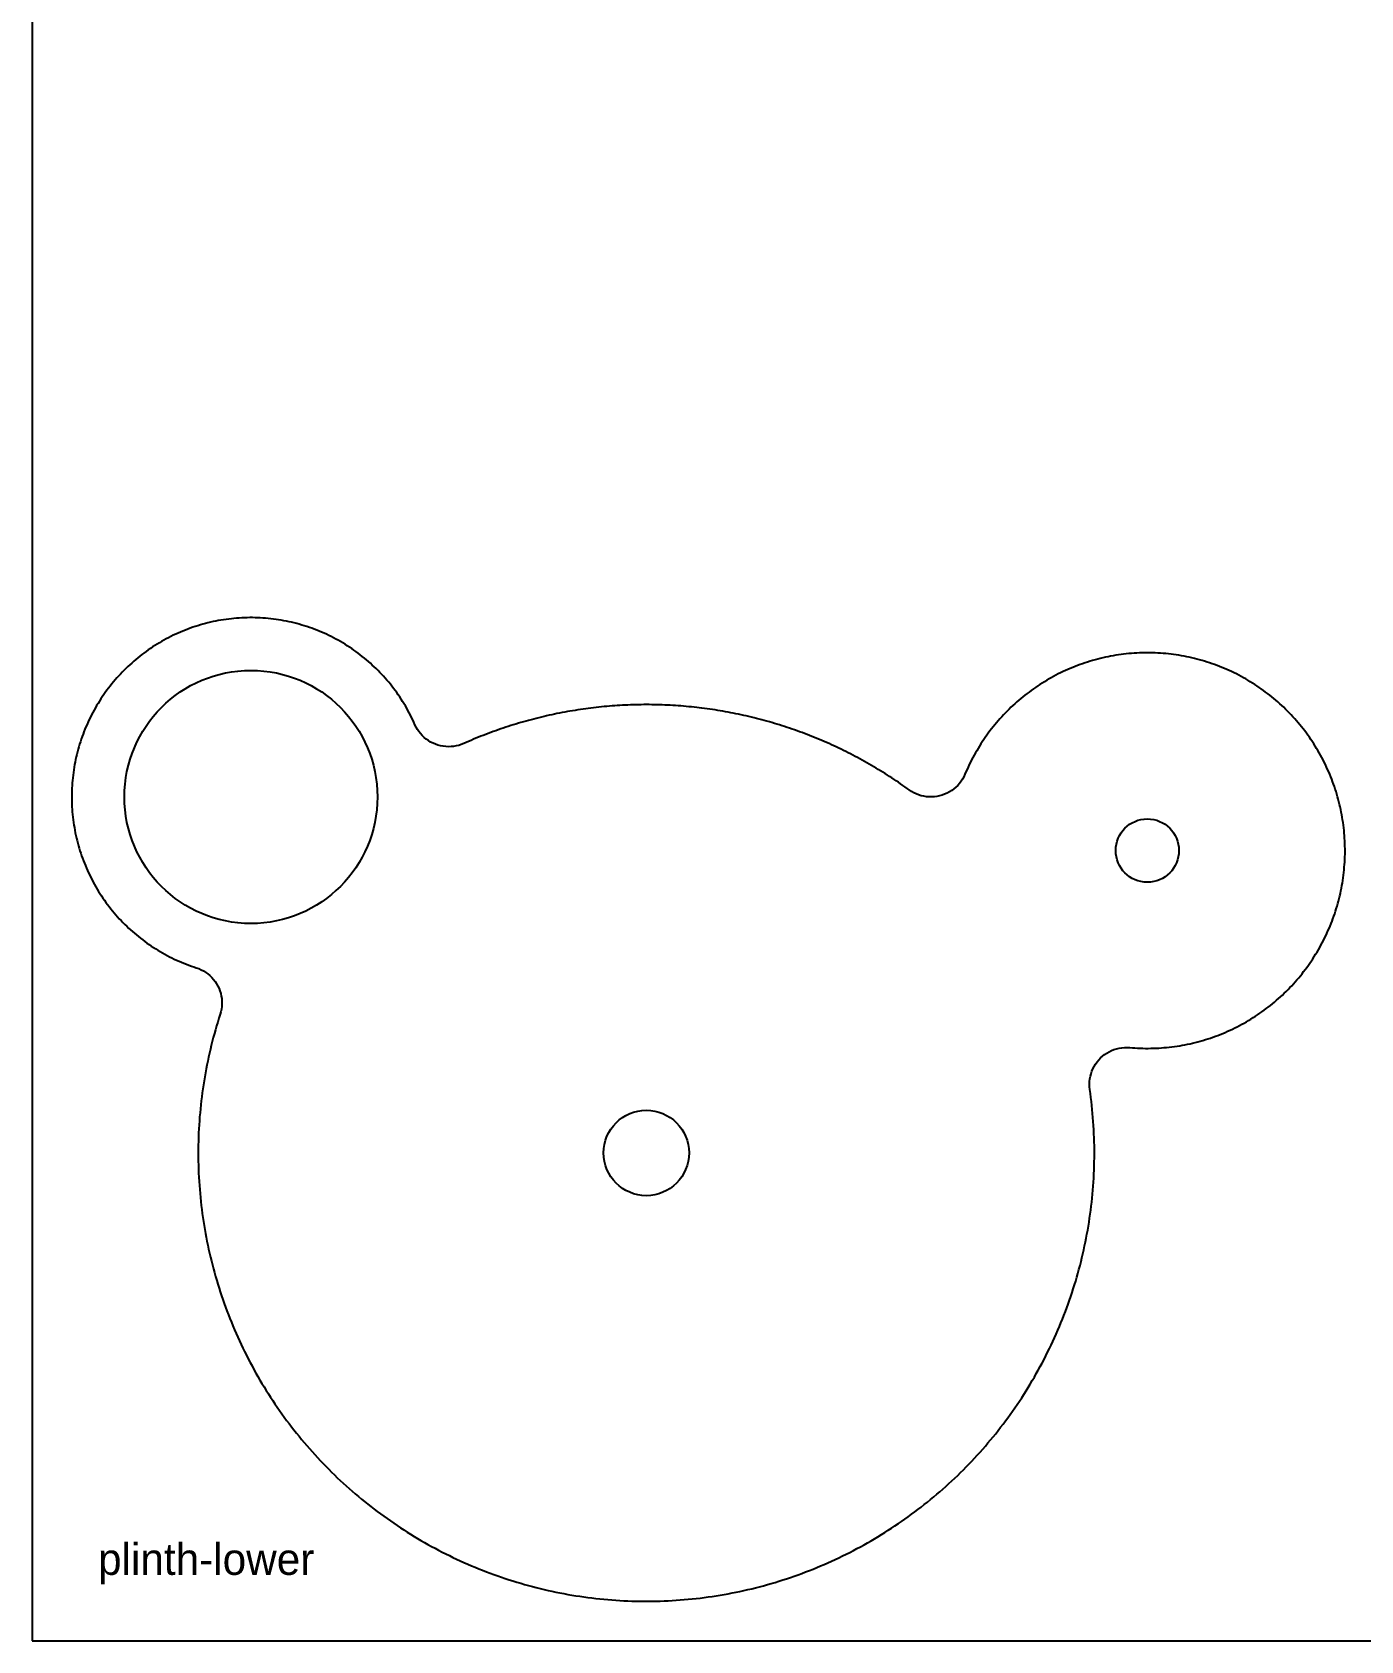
# Model space of a CAD drawing. Header units: millimetres. Extents: x 0 to 2440, y 0 to 1220.
# Drawn here: x 0 to 504, y 0 to 610 of the extents above; entities that cross this region are included whole.
import ezdxf

# ---------------------------------------------------------------- set-up
doc = ezdxf.new("R2010")
doc.units = ezdxf.units.MM
doc.layers.add('CUT_INSIDE', color=5, linetype='Continuous')
doc.layers.add('CUT_OUTSIDE', color=1, linetype='Continuous')

msp = doc.modelspace()

# ---------------------------------------------------------------- linework, layer by layer
at = {"layer": 'CUT_INSIDE'}
for centre, radius in [((83, 320), 48), ((423.09, 299.67), 12), ((233, 185), 16.2)]:
    msp.add_circle(centre, radius, dxfattribs=at)
at = {"layer": 'CUT_OUTSIDE'}
msp.add_lwpolyline([(416.4, 224.97), (417.4, 224.89), (418.4, 224.82), (419.4, 224.76), (420.4, 224.72), (421.4, 224.69), (422.4, 224.67), (423.4, 224.67), (424.4, 224.68), (425.4, 224.7), (426.4, 224.74), (427.4, 224.79), (428.4, 224.86), (429.4, 224.94), (430.4, 225.03), (431.39, 225.13), (432.39, 225.25), (433.38, 225.38), (434.37, 225.52), (435.36, 225.68), (436.35, 225.85), (437.33, 226.03), (438.31, 226.23), (439.29, 226.44), (440.27, 226.66), (441.24, 226.9), (442.21, 227.15), (443.18, 227.41), (444.14, 227.68), (445.1, 227.97), (446.05, 228.27), (447.01, 228.58), (447.95, 228.91), (448.9, 229.25), (449.83, 229.6), (450.77, 229.96), (451.69, 230.34), (452.62, 230.73), (453.54, 231.13), (454.45, 231.54), (455.35, 231.96), (456.26, 232.4), (457.15, 232.85), (458.04, 233.31), (458.92, 233.78), (459.8, 234.27), (460.67, 234.76), (461.53, 235.27), (462.39, 235.79), (463.24, 236.32), (464.08, 236.86), (464.92, 237.41), (465.74, 237.98), (466.56, 238.55), (467.37, 239.14), (468.18, 239.74), (468.97, 240.34), (469.76, 240.96), (470.54, 241.59), (471.31, 242.23), (472.08, 242.88), (472.83, 243.54), (473.57, 244.2), (474.31, 244.88), (475.04, 245.57), (475.76, 246.27), (476.46, 246.98), (477.16, 247.7), (477.85, 248.42), (478.53, 249.16), (479.2, 249.9), (479.86, 250.66), (480.51, 251.42), (481.15, 252.19), (481.78, 252.97), (482.39, 253.76), (483, 254.55), (483.6, 255.36), (484.19, 256.17), (484.76, 256.99), (485.33, 257.81), (485.88, 258.65), (486.42, 259.49), (486.95, 260.34), (487.47, 261.2), (487.98, 262.06), (488.48, 262.93), (488.96, 263.81), (489.43, 264.69), (489.89, 265.58), (490.34, 266.47), (490.78, 267.37), (491.21, 268.28), (491.62, 269.19), (492.02, 270.11), (492.41, 271.03), (492.78, 271.96), (493.15, 272.89), (493.5, 273.83), (493.84, 274.77), (494.16, 275.72), (494.48, 276.67), (494.78, 277.63), (495.07, 278.58), (495.34, 279.55), (495.6, 280.51), (495.85, 281.48), (496.09, 282.46), (496.31, 283.43), (496.52, 284.41), (496.72, 285.39), (496.9, 286.38), (497.07, 287.36), (497.23, 288.35), (497.38, 289.34), (497.51, 290.34), (497.63, 291.33), (497.73, 292.33), (497.82, 293.32), (497.9, 294.32), (497.96, 295.32), (498.02, 296.32), (498.05, 297.32), (498.08, 298.32), (498.09, 299.32), (498.09, 300.33), (498.07, 301.33), (498.04, 302.33), (498, 303.33), (497.95, 304.33), (497.88, 305.33), (497.79, 306.32), (497.7, 307.32), (497.59, 308.32), (497.47, 309.31), (497.33, 310.3), (497.18, 311.29), (497.02, 312.28), (496.85, 313.27), (496.66, 314.25), (496.46, 315.23), (496.24, 316.21), (496.02, 317.19), (495.78, 318.16), (495.52, 319.13), (495.26, 320.09), (494.98, 321.05), (494.69, 322.01), (494.38, 322.96), (494.06, 323.91), (493.73, 324.86), (493.39, 325.8), (493.04, 326.74), (492.67, 327.67), (492.29, 328.59), (491.9, 329.52), (491.49, 330.43), (491.07, 331.34), (490.65, 332.25), (490.2, 333.15), (489.75, 334.04), (489.29, 334.93), (488.81, 335.81), (488.32, 336.68), (487.82, 337.55), (487.31, 338.41), (486.79, 339.26), (486.25, 340.11), (485.71, 340.95), (485.15, 341.78), (484.58, 342.61), (484, 343.42), (483.42, 344.23), (482.81, 345.03), (482.2, 345.83), (481.58, 346.61), (480.95, 347.39), (480.31, 348.16), (479.66, 348.92), (478.99, 349.67), (478.32, 350.41), (477.64, 351.14), (476.95, 351.87), (476.24, 352.58), (475.53, 353.29), (474.81, 353.98), (474.08, 354.67), (473.34, 355.34), (472.6, 356.01), (471.84, 356.66), (471.07, 357.31), (470.3, 357.95), (469.52, 358.57), (468.73, 359.19), (467.93, 359.79), (467.12, 360.38), (466.31, 360.97), (465.49, 361.54), (464.66, 362.1), (463.82, 362.65), (462.97, 363.19), (462.12, 363.71), (461.26, 364.23), (460.4, 364.73), (459.53, 365.22), (458.65, 365.7), (457.76, 366.17), (456.87, 366.63), (455.98, 367.08), (455.07, 367.51), (454.16, 367.93), (453.25, 368.34), (452.33, 368.73), (451.41, 369.12), (450.48, 369.49), (449.54, 369.85), (448.6, 370.2), (447.66, 370.53), (446.71, 370.85), (445.76, 371.16), (444.8, 371.46), (443.84, 371.74), (442.88, 372.01), (441.91, 372.27), (440.94, 372.51), (439.96, 372.75), (438.99, 372.97), (438.01, 373.17), (437.02, 373.36), (436.04, 373.54), (435.05, 373.71), (434.06, 373.86), (433.07, 374), (432.08, 374.13), (431.08, 374.24), (430.09, 374.34), (429.09, 374.43), (428.09, 374.5), (427.09, 374.56), (426.09, 374.61), (425.09, 374.64), (424.09, 374.66), (423.09, 374.67), (422.09, 374.66), (421.09, 374.64), (420.08, 374.61), (419.08, 374.56), (418.08, 374.5), (417.09, 374.43), (416.09, 374.34), (415.09, 374.24), (414.1, 374.13), (413.1, 374), (412.11, 373.86), (411.12, 373.71), (410.14, 373.54), (409.15, 373.36), (408.17, 373.17), (407.19, 372.96), (406.21, 372.75), (405.24, 372.51), (404.27, 372.27), (403.3, 372.01), (402.33, 371.74), (401.37, 371.46), (400.42, 371.16), (399.46, 370.85), (398.52, 370.53), (397.57, 370.19), (396.63, 369.85), (395.7, 369.49), (394.77, 369.12), (393.84, 368.73), (392.93, 368.34), (392.01, 367.93), (391.1, 367.51), (390.2, 367.07), (389.3, 366.63), (388.41, 366.17), (387.53, 365.7), (386.65, 365.22), (385.78, 364.73), (384.91, 364.22), (384.05, 363.71), (383.2, 363.18), (382.36, 362.64), (381.52, 362.09), (380.69, 361.53), (379.87, 360.96), (379.05, 360.38), (378.25, 359.79), (377.45, 359.18), (376.66, 358.57), (375.88, 357.94), (375.1, 357.31), (374.34, 356.66), (373.58, 356.01), (372.83, 355.34), (372.09, 354.66), (371.36, 353.98), (370.64, 353.28), (369.93, 352.58), (369.23, 351.86), (368.54, 351.14), (367.86, 350.41), (367.18, 349.66), (366.52, 348.91), (365.87, 348.15), (365.23, 347.39), (364.6, 346.61), (363.97, 345.82), (363.36, 345.03), (362.76, 344.23), (362.17, 343.42), (361.59, 342.6), (361.03, 341.78), (360.47, 340.94), (359.92, 340.11), (359.39, 339.26), (358.87, 338.4), (358.36, 337.54), (357.86, 336.68), (357.37, 335.8), (356.89, 334.92), (356.43, 334.03), (355.97, 333.14), (355.53, 332.24), (355.1, 331.34), (354.69, 330.43), (354.28, 329.51), (353.89, 328.59), (353.47, 327.67), (352.98, 326.79), (352.43, 325.94), (351.82, 325.14), (351.16, 324.38), (350.44, 323.67), (349.67, 323.02), (348.86, 322.42), (348, 321.88), (347.11, 321.41), (346.19, 321), (345.24, 320.65), (344.27, 320.38), (343.28, 320.18), (342.28, 320.05), (341.28, 319.99), (340.27, 320.01), (339.26, 320.09), (338.27, 320.25), (337.28, 320.48), (336.32, 320.78), (335.38, 321.15), (334.47, 321.59), (333.6, 322.09), (332.76, 322.65), (331.94, 323.24), (331.12, 323.82), (330.3, 324.4), (329.47, 324.97), (328.64, 325.54), (327.81, 326.1), (326.98, 326.66), (326.14, 327.21), (325.29, 327.76), (324.45, 328.31), (323.6, 328.84), (322.75, 329.38), (321.89, 329.91), (321.03, 330.43), (320.17, 330.95), (319.31, 331.46), (318.44, 331.97), (317.57, 332.47), (316.7, 332.97), (315.82, 333.46), (314.94, 333.95), (314.06, 334.43), (313.17, 334.91), (312.28, 335.38), (311.39, 335.84), (310.5, 336.3), (309.6, 336.76), (308.71, 337.21), (307.8, 337.66), (306.9, 338.1), (305.99, 338.53), (305.08, 338.96), (304.17, 339.38), (303.26, 339.8), (302.34, 340.21), (301.42, 340.62), (300.5, 341.02), (299.58, 341.42), (298.65, 341.81), (297.72, 342.2), (296.79, 342.58), (295.86, 342.95), (294.92, 343.32), (293.99, 343.68), (293.05, 344.04), (292.11, 344.39), (291.16, 344.74), (290.22, 345.08), (289.27, 345.42), (288.32, 345.75), (287.37, 346.07), (286.42, 346.39), (285.46, 346.7), (284.5, 347.01), (283.54, 347.31), (282.58, 347.61), (281.62, 347.9), (280.66, 348.18), (279.69, 348.46), (278.72, 348.73), (277.75, 349), (276.78, 349.26), (275.81, 349.52), (274.84, 349.77), (273.86, 350.01), (272.89, 350.25), (271.91, 350.49), (270.93, 350.71), (269.95, 350.93), (268.97, 351.15), (267.98, 351.36), (267, 351.56), (266.01, 351.76), (265.03, 351.95), (264.04, 352.14), (263.05, 352.32), (262.06, 352.5), (261.07, 352.67), (260.08, 352.83), (259.08, 352.99), (258.09, 353.14), (257.1, 353.28), (256.1, 353.42), (255.1, 353.56), (254.11, 353.68), (253.11, 353.81), (252.11, 353.92), (251.11, 354.03), (250.11, 354.14), (249.11, 354.23), (248.11, 354.33), (247.11, 354.41), (246.11, 354.49), (245.1, 354.57), (244.1, 354.64), (243.1, 354.7), (242.09, 354.76), (241.09, 354.81), (240.09, 354.85), (239.08, 354.89), (238.08, 354.92), (237.07, 354.95), (236.07, 354.97), (235.06, 354.99), (234.06, 355), (233.05, 355), (232.05, 355), (231.04, 354.99), (230.03, 354.97), (229.03, 354.95), (228.03, 354.93), (227.02, 354.89), (226.02, 354.86), (225.01, 354.81), (224.01, 354.76), (223, 354.7), (222, 354.64), (221, 354.57), (219.99, 354.5), (218.99, 354.42), (217.99, 354.34), (216.99, 354.24), (215.99, 354.15), (214.99, 354.04), (213.99, 353.93), (212.99, 353.82), (211.99, 353.7), (211, 353.57), (210, 353.44), (209, 353.3), (208.01, 353.15), (207.02, 353), (206.02, 352.84), (205.03, 352.68), (204.04, 352.51), (203.05, 352.34), (202.06, 352.16), (201.07, 351.97), (200.09, 351.78), (199.1, 351.58), (198.12, 351.38), (197.13, 351.17), (196.15, 350.96), (195.17, 350.74), (194.19, 350.51), (193.21, 350.28), (192.24, 350.04), (191.26, 349.8), (190.29, 349.55), (189.31, 349.29), (188.34, 349.03), (187.37, 348.76), (186.41, 348.49), (185.44, 348.21), (184.48, 347.93), (183.51, 347.64), (182.55, 347.34), (181.59, 347.04), (180.64, 346.73), (179.68, 346.42), (178.73, 346.1), (177.78, 345.78), (176.83, 345.45), (175.88, 345.11), (174.93, 344.77), (173.99, 344.43), (173.05, 344.08), (172.11, 343.72), (171.17, 343.36), (170.23, 342.99), (169.3, 342.61), (168.37, 342.23), (167.44, 341.85), (166.52, 341.46), (165.59, 341.06), (164.67, 340.66), (163.75, 340.26), (162.82, 339.88), (161.87, 339.57), (160.89, 339.33), (159.9, 339.16), (158.91, 339.07), (157.91, 339.04), (156.9, 339.09), (155.91, 339.21), (154.92, 339.39), (153.96, 339.65), (153.01, 339.98), (152.09, 340.37), (151.19, 340.83), (150.34, 341.35), (149.52, 341.94), (148.75, 342.57), (148.02, 343.27), (147.35, 344.01), (146.73, 344.8), (146.17, 345.63), (145.67, 346.5), (145.23, 347.4), (144.82, 348.31), (144.4, 349.22), (143.96, 350.12), (143.51, 351.01), (143.05, 351.9), (142.58, 352.78), (142.09, 353.65), (141.59, 354.52), (141.07, 355.38), (140.54, 356.23), (140, 357.07), (139.45, 357.91), (138.89, 358.73), (138.31, 359.55), (137.72, 360.36), (137.12, 361.16), (136.51, 361.95), (135.89, 362.74), (135.26, 363.51), (134.61, 364.28), (133.95, 365.03), (133.28, 365.77), (132.6, 366.51), (131.92, 367.23), (131.21, 367.95), (130.5, 368.65), (129.78, 369.35), (129.05, 370.03), (128.31, 370.7), (127.56, 371.36), (126.8, 372.01), (126.03, 372.65), (125.25, 373.28), (124.46, 373.9), (123.66, 374.5), (122.86, 375.09), (122.04, 375.67), (121.22, 376.24), (120.39, 376.8), (119.55, 377.34), (118.7, 377.87), (117.84, 378.39), (116.98, 378.9), (116.11, 379.39), (115.23, 379.87), (114.35, 380.34), (113.46, 380.8), (112.56, 381.24), (111.65, 381.67), (110.74, 382.08), (109.83, 382.48), (108.9, 382.87), (107.98, 383.25), (107.04, 383.61), (106.1, 383.95), (105.16, 384.29), (104.21, 384.61), (103.26, 384.91), (102.3, 385.2), (101.34, 385.48), (100.37, 385.74), (99.4, 385.99), (98.43, 386.22), (97.46, 386.44), (96.48, 386.65), (95.49, 386.84), (94.51, 387.02), (93.52, 387.18), (92.53, 387.33), (91.54, 387.46), (90.55, 387.58), (89.55, 387.68), (88.55, 387.77), (87.56, 387.85), (86.56, 387.91), (85.56, 387.95), (84.56, 387.98), (83.56, 388), (82.56, 388), (81.56, 387.98), (80.56, 387.95), (79.56, 387.91), (78.56, 387.85), (77.56, 387.78), (76.56, 387.69), (75.57, 387.59), (74.57, 387.47), (73.58, 387.34), (72.59, 387.2), (71.6, 387.04), (70.62, 386.86), (69.63, 386.67), (68.65, 386.47), (67.68, 386.25), (66.7, 386.02), (65.74, 385.77), (64.77, 385.51), (63.81, 385.23), (62.85, 384.94), (61.9, 384.64), (60.95, 384.32), (60, 383.99), (59.06, 383.65), (58.13, 383.29), (57.2, 382.91), (56.28, 382.53), (55.36, 382.13), (54.45, 381.71), (53.54, 381.29), (52.65, 380.85), (51.75, 380.39), (50.87, 379.93), (49.99, 379.45), (49.12, 378.96), (48.25, 378.45), (47.4, 377.93), (46.55, 377.4), (45.71, 376.86), (44.88, 376.31), (44.05, 375.74), (43.23, 375.16), (42.43, 374.57), (41.63, 373.97), (40.84, 373.35), (40.06, 372.73), (39.29, 372.09), (38.53, 371.44), (37.77, 370.78), (37.03, 370.11), (36.3, 369.43), (35.58, 368.73), (34.86, 368.03), (34.16, 367.32), (33.47, 366.59), (32.79, 365.86), (32.12, 365.12), (31.46, 364.36), (30.82, 363.6), (30.18, 362.83), (29.56, 362.04), (28.94, 361.25), (28.34, 360.45), (27.75, 359.64), (27.17, 358.83), (26.61, 358), (26.06, 357.17), (25.52, 356.33), (24.99, 355.48), (24.47, 354.62), (23.97, 353.75), (23.48, 352.88), (23, 352), (22.54, 351.11), (22.08, 350.22), (21.65, 349.32), (21.22, 348.42), (20.81, 347.5), (20.41, 346.59), (20.03, 345.66), (19.66, 344.73), (19.3, 343.8), (18.96, 342.86), (18.63, 341.91), (18.31, 340.96), (18.01, 340.01), (17.72, 339.05), (17.45, 338.09), (17.19, 337.12), (16.95, 336.15), (16.72, 335.18), (16.5, 334.2), (16.3, 333.22), (16.11, 332.24), (15.94, 331.25), (15.78, 330.26), (15.63, 329.27), (15.51, 328.28), (15.39, 327.29), (15.29, 326.29), (15.21, 325.29), (15.14, 324.3), (15.08, 323.3), (15.04, 322.3), (15.01, 321.3), (15, 320.3), (15, 319.3), (15.02, 318.29), (15.05, 317.29), (15.1, 316.29), (15.16, 315.3), (15.24, 314.3), (15.33, 313.3), (15.44, 312.31), (15.56, 311.31), (15.69, 310.32), (15.84, 309.33), (16.01, 308.35), (16.18, 307.36), (16.38, 306.38), (16.58, 305.4), (16.81, 304.42), (17.04, 303.45), (17.29, 302.48), (17.56, 301.52), (17.84, 300.56), (18.13, 299.6), (18.44, 298.65), (18.76, 297.7), (19.09, 296.76), (19.44, 295.82), (19.81, 294.89), (20.18, 293.96), (20.57, 293.04), (20.98, 292.12), (21.39, 291.21), (21.82, 290.31), (22.27, 289.41), (22.72, 288.52), (23.19, 287.64), (23.68, 286.76), (24.17, 285.89), (24.68, 285.03), (25.2, 284.18), (25.73, 283.33), (26.28, 282.49), (26.84, 281.66), (27.41, 280.84), (27.99, 280.02), (28.58, 279.22), (29.19, 278.42), (29.81, 277.63), (30.44, 276.86), (31.08, 276.09), (31.73, 275.33), (32.39, 274.58), (33.07, 273.84), (33.75, 273.11), (34.45, 272.39), (35.15, 271.68), (35.87, 270.98), (36.6, 270.29), (37.33, 269.62), (38.08, 268.95), (38.83, 268.29), (39.6, 267.65), (40.37, 267.02), (41.16, 266.39), (41.95, 265.78), (42.75, 265.19), (43.57, 264.6), (44.39, 264.03), (45.21, 263.46), (46.05, 262.91), (46.89, 262.38), (47.74, 261.85), (48.6, 261.34), (49.47, 260.84), (50.35, 260.35), (51.23, 259.88), (52.11, 259.42), (53.01, 258.97), (53.91, 258.53), (54.82, 258.11), (55.73, 257.71), (56.65, 257.31), (57.58, 256.93), (58.51, 256.56), (59.44, 256.21), (60.39, 255.87), (61.33, 255.54), (62.28, 255.23), (63.23, 254.89), (64.14, 254.49), (65.03, 254.02), (65.88, 253.48), (66.69, 252.89), (67.45, 252.24), (68.17, 251.54), (68.83, 250.79), (69.44, 249.99), (69.99, 249.16), (70.48, 248.28), (70.9, 247.37), (71.26, 246.44), (71.55, 245.48), (71.77, 244.5), (71.92, 243.51), (72, 242.51), (72.01, 241.51), (71.95, 240.51), (71.81, 239.51), (71.61, 238.53), (71.33, 237.57), (70.87, 236.11), (70.41, 234.65), (69.97, 233.19), (69.55, 231.72), (69.13, 230.25), (68.73, 228.77), (68.34, 227.29), (67.97, 225.81), (67.61, 224.32), (67.26, 222.83), (66.93, 221.34), (66.61, 219.85), (66.3, 218.35), (66.01, 216.85), (65.73, 215.34), (65.46, 213.84), (65.21, 212.33), (64.97, 210.82), (64.75, 209.31), (64.53, 207.79), (64.34, 206.28), (64.15, 204.76), (63.98, 203.24), (63.82, 201.72), (63.68, 200.2), (63.55, 198.67), (63.43, 197.15), (63.33, 195.62), (63.24, 194.1), (63.17, 192.57), (63.11, 191.04), (63.06, 189.51), (63.03, 187.98), (63.01, 186.45), (63, 184.93), (63.01, 183.4), (63.03, 181.87), (63.06, 180.34), (63.11, 178.81), (63.17, 177.28), (63.25, 175.76), (63.34, 174.23), (63.44, 172.7), (63.56, 171.18), (63.69, 169.65), (63.84, 168.13), (64, 166.61), (64.17, 165.09), (64.35, 163.57), (64.55, 162.06), (64.77, 160.54), (64.99, 159.03), (65.23, 157.52), (65.49, 156.01), (65.76, 154.51), (66.04, 153.01), (66.33, 151.51), (66.64, 150.01), (66.96, 148.51), (67.3, 147.02), (67.64, 145.53), (68.01, 144.05), (68.38, 142.56), (68.77, 141.08), (69.17, 139.61), (69.59, 138.14), (70.01, 136.67), (70.46, 135.21), (70.91, 133.75), (71.38, 132.29), (71.86, 130.84), (72.35, 129.39), (72.86, 127.95), (73.38, 126.51), (73.91, 125.08), (74.46, 123.65), (75.01, 122.22), (75.58, 120.81), (76.17, 119.39), (76.77, 117.98), (77.37, 116.58), (78, 115.19), (78.63, 113.79), (79.28, 112.41), (79.94, 111.03), (80.61, 109.65), (81.29, 108.29), (81.99, 106.93), (82.7, 105.57), (83.42, 104.22), (84.15, 102.88), (84.89, 101.54), (85.65, 100.22), (86.42, 98.89), (87.2, 97.58), (87.99, 96.27), (88.8, 94.97), (89.61, 93.68), (90.44, 92.39), (91.28, 91.11), (92.13, 89.84), (92.99, 88.58), (93.86, 87.32), (94.75, 86.07), (95.64, 84.84), (96.55, 83.6), (97.47, 82.38), (98.39, 81.17), (99.33, 79.96), (100.28, 78.76), (101.24, 77.57), (102.22, 76.39), (103.2, 75.22), (104.19, 74.06), (105.19, 72.9), (106.21, 71.76), (107.23, 70.62), (108.26, 69.49), (109.31, 68.38), (110.36, 67.27), (111.43, 66.17), (112.5, 65.08), (113.58, 64), (114.68, 62.93), (115.78, 61.87), (116.89, 60.83), (118.01, 59.79), (119.14, 58.76), (120.28, 57.74), (121.43, 56.73), (122.59, 55.73), (123.76, 54.74), (124.94, 53.77), (126.12, 52.8), (127.31, 51.84), (128.52, 50.9), (129.73, 49.96), (130.94, 49.04), (132.17, 48.13), (133.41, 47.23), (134.65, 46.34), (135.9, 45.46), (137.16, 44.59), (138.43, 43.73), (139.7, 42.89), (140.98, 42.05), (142.27, 41.23), (143.57, 40.42), (144.87, 39.62), (146.18, 38.84), (147.5, 38.06), (148.83, 37.3), (150.16, 36.55), (151.5, 35.81), (152.84, 35.08), (154.2, 34.37), (155.55, 33.66), (156.92, 32.97), (158.29, 32.3), (159.66, 31.63), (161.05, 30.98), (162.44, 30.34), (163.83, 29.71), (165.23, 29.09), (166.63, 28.49), (168.04, 27.9), (169.46, 27.32), (170.88, 26.75), (172.31, 26.2), (173.74, 25.66), (175.17, 25.14), (176.61, 24.62), (178.06, 24.12), (179.51, 23.63), (180.96, 23.16), (182.42, 22.7), (183.88, 22.25), (185.35, 21.81), (186.82, 21.39), (188.29, 20.98), (189.77, 20.59), (191.25, 20.21), (192.73, 19.84), (194.22, 19.48), (195.71, 19.14), (197.2, 18.81), (198.7, 18.5), (200.2, 18.19), (201.7, 17.91), (203.2, 17.63), (204.71, 17.37), (206.22, 17.12), (207.73, 16.89), (209.24, 16.67), (210.76, 16.46), (212.28, 16.27), (213.79, 16.09), (215.31, 15.92), (216.84, 15.77), (218.36, 15.63), (219.88, 15.51), (221.41, 15.39), (222.93, 15.3), (224.46, 15.21), (225.99, 15.14), (227.52, 15.09), (229.04, 15.04), (230.57, 15.02), (232.1, 15), (233.63, 15), (235.16, 15.01), (236.69, 15.04), (238.22, 15.08), (239.75, 15.13), (241.27, 15.2), (242.8, 15.28), (244.33, 15.38), (245.85, 15.49), (247.38, 15.61), (248.9, 15.74), (250.42, 15.89), (251.94, 16.06), (253.46, 16.23), (254.98, 16.43), (256.49, 16.63), (258.01, 16.85), (259.52, 17.08), (261.03, 17.33), (262.53, 17.58), (264.04, 17.86), (265.54, 18.14), (267.04, 18.44), (268.54, 18.75), (270.03, 19.08), (271.52, 19.42), (273.01, 19.77), (274.49, 20.14), (275.97, 20.52), (277.45, 20.91), (278.93, 21.32), (280.4, 21.74), (281.86, 22.17), (283.33, 22.62), (284.78, 23.08), (286.24, 23.55), (287.69, 24.04), (289.13, 24.53), (290.58, 25.05), (292.01, 25.57), (293.44, 26.11), (294.87, 26.66), (296.29, 27.22), (297.71, 27.8), (299.12, 28.38), (300.53, 28.99), (301.93, 29.6), (303.32, 30.23), (304.71, 30.86), (306.09, 31.52), (307.47, 32.18), (308.84, 32.86), (310.21, 33.54), (311.57, 34.24), (312.92, 34.96), (314.27, 35.68), (315.61, 36.42), (316.94, 37.17), (318.27, 37.93), (319.59, 38.7), (320.9, 39.49), (322.2, 40.28), (323.5, 41.09), (324.79, 41.91), (326.08, 42.74), (327.35, 43.59), (328.62, 44.44), (329.88, 45.31), (331.13, 46.18), (332.38, 47.07), (333.61, 47.97), (334.84, 48.88), (336.06, 49.8), (337.27, 50.73), (338.48, 51.68), (339.67, 52.63), (340.86, 53.6), (342.04, 54.57), (343.2, 55.56), (344.36, 56.55), (345.52, 57.56), (346.66, 58.58), (347.79, 59.61), (348.91, 60.64), (350.03, 61.69), (351.13, 62.75), (352.23, 63.82), (353.31, 64.89), (354.39, 65.98), (355.45, 67.08), (356.51, 68.18), (357.55, 69.3), (358.59, 70.42), (359.61, 71.56), (360.63, 72.7), (361.63, 73.85), (362.63, 75.02), (363.61, 76.19), (364.59, 77.37), (365.55, 78.55), (366.5, 79.75), (367.44, 80.96), (368.37, 82.17), (369.29, 83.39), (370.2, 84.62), (371.1, 85.86), (371.98, 87.1), (372.86, 88.36), (373.72, 89.62), (374.57, 90.89), (375.42, 92.17), (376.24, 93.45), (377.06, 94.74), (377.87, 96.04), (378.66, 97.35), (379.45, 98.66), (380.22, 99.99), (380.97, 101.31), (381.72, 102.65), (382.46, 103.99), (383.18, 105.34), (383.89, 106.69), (384.59, 108.05), (385.27, 109.42), (385.95, 110.79), (386.61, 112.17), (387.26, 113.55), (387.89, 114.94), (388.52, 116.34), (389.13, 117.74), (389.73, 119.15), (390.31, 120.56), (390.89, 121.98), (391.45, 123.4), (391.99, 124.83), (392.53, 126.26), (393.05, 127.7), (393.56, 129.14), (394.06, 130.59), (394.54, 132.04), (395.01, 133.49), (395.47, 134.95), (395.91, 136.41), (396.34, 137.88), (396.76, 139.35), (397.16, 140.83), (397.55, 142.31), (397.93, 143.79), (398.29, 145.27), (398.64, 146.76), (398.98, 148.25), (399.3, 149.75), (399.61, 151.24), (399.91, 152.74), (400.19, 154.25), (400.46, 155.75), (400.72, 157.26), (400.96, 158.77), (401.19, 160.28), (401.41, 161.8), (401.61, 163.31), (401.8, 164.83), (401.97, 166.35), (402.13, 167.87), (402.28, 169.39), (402.41, 170.91), (402.53, 172.44), (402.64, 173.96), (402.73, 175.49), (402.81, 177.02), (402.88, 178.54), (402.93, 180.07), (402.97, 181.6), (402.99, 183.13), (403, 184.66), (403, 186.19), (402.98, 187.72), (402.95, 189.25), (402.9, 190.77), (402.84, 192.3), (402.77, 193.83), (402.68, 195.36), (402.58, 196.88), (402.47, 198.41), (402.34, 199.93), (402.2, 201.45), (402.05, 202.97), (401.88, 204.49), (401.7, 206.01), (401.5, 207.53), (401.29, 209.04), (401.18, 210.05), (401.15, 211.06), (401.19, 212.06), (401.3, 213.07), (401.48, 214.06), (401.74, 215.04), (402.06, 215.99), (402.45, 216.92), (402.91, 217.82), (403.43, 218.68), (404.01, 219.51), (404.65, 220.29), (405.35, 221.02), (406.09, 221.7), (406.88, 222.32), (407.72, 222.89), (408.59, 223.39), (409.5, 223.83), (410.44, 224.21), (411.4, 224.51), (412.38, 224.75), (413.38, 224.91), (414.38, 225), (415.39, 225.02), (416.4, 224.97)], close=True, dxfattribs=at)
at = {"layer": 'SHEET_EDGE'}
msp.add_lwpolyline([(0, 0), (2440, 0), (2440, 1220), (0, 1220)], close=True, dxfattribs=at)

# ---------------------------------------------------------------- texts
at = {"layer": 'NOTES'}
msp.add_text('plinth-lower', height=12, dxfattribs=at).set_placement((25, 25))

doc.saveas('drawing.dxf')
